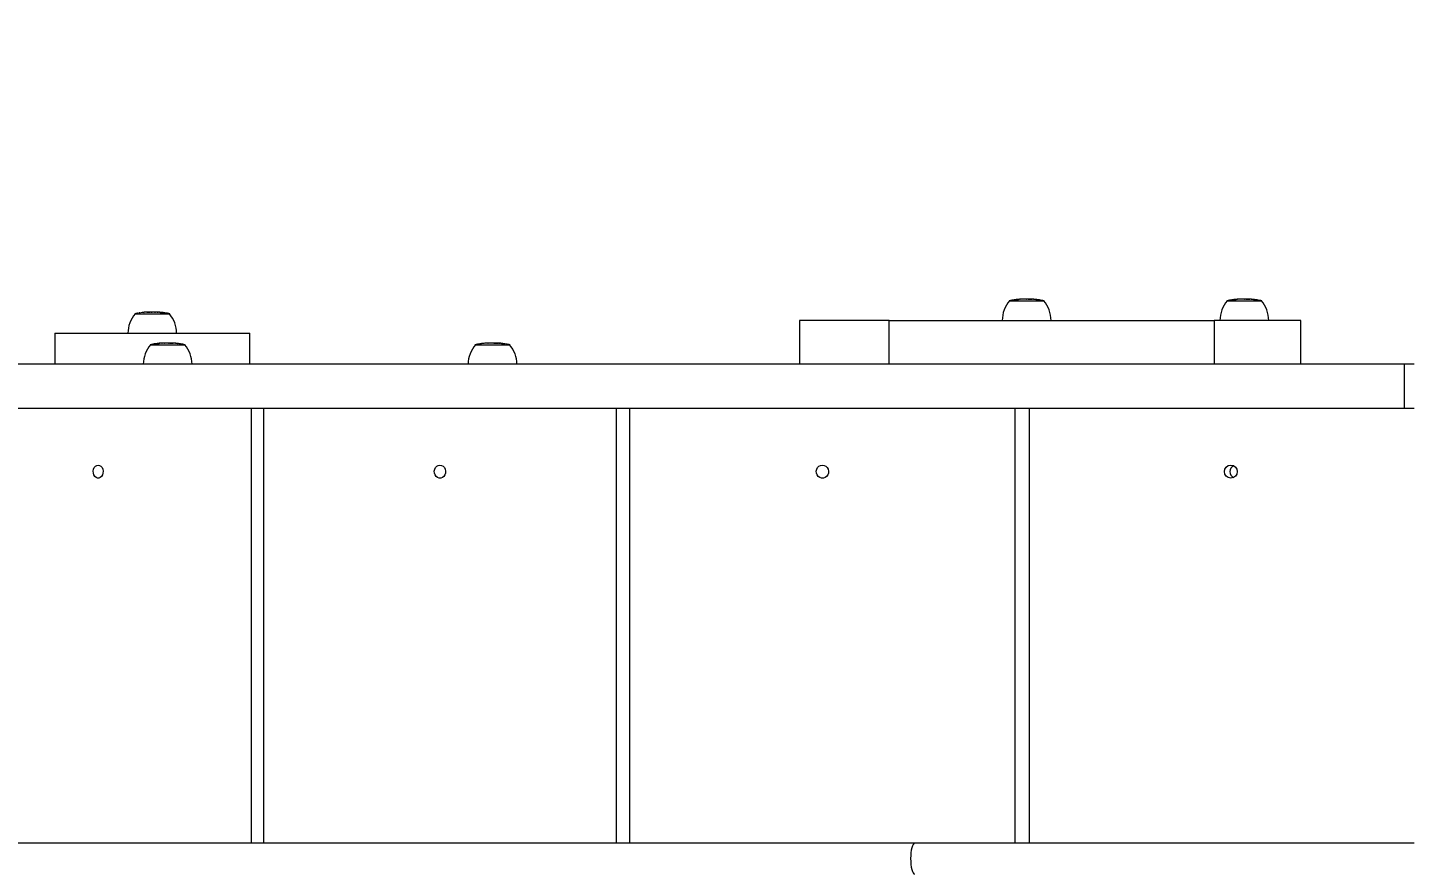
# Model space of a CAD drawing. Header units: millimetres. Extents: x -8045 to 6871, y -5915 to 5473.
# Drawn here: x -3244 to -2395, y 1055 to 1571 of the extents above; entities that cross this region are included whole.
import ezdxf

# ---------------------------------------------------------------- set-up
doc = ezdxf.new("R2010")
doc.units = ezdxf.units.MM
for name, color, linetype in [('DIKOM_ОБЪЕКТ', 7, 'Continuous'), ('DIKOM_РАЗМЕР_ЗОНА', 7, 'Continuous'), ('DIKOM_РАЗМЕР_ОБЪЕКТА', 7, 'Continuous')]:
    doc.layers.add(name, color=color, linetype=linetype)
doc.styles.add('style1', font='arial.ttf', dxfattribs={"width": 0.8})
doc.dimstyles.new('1-50', dxfattribs={"dimtxt": 300, "dimasz": 200, "dimexe": 100, "dimexo": 0, "dimgap": 100, "dimtad": 1, "dimtxsty": 'style1', "dimcen": 200, "dimclrd": 7, "dimclre": 7, "dimclrt": 7, "dimadec": 1, "dimazin": 2, "dimtfac": 1, "dimtmove": 0, "dimatfit": 2, "dimfxl": 0, "dimlwd": 25, "dimlwe": 18, "dimarcsym": 0})

# ---------------------------------------------------------------- blocks, each defined once
blk = doc.blocks.new('*D10')
at = {"layer": 'Defpoints', "color": 0, "linetype": 'Continuous', "transparency": 16777216}
for p in [(-1653.81, 3474.95), (-5616.46, -3083.4), (491.01, -3083.4)]:
    blk.add_point(p, dxfattribs=at)
at = {"layer": 'DIKOM_РАЗМЕР_ОБЪЕКТА', "color": 7, "linetype": 'Continuous', "lineweight": 18, "transparency": 16777216}
for p, q in [((-1653.81, 3474.95), (-5716.46, 3474.95)), ((491.01, -3083.4), (-5716.46, -3083.4))]:
    blk.add_line(p, q, dxfattribs=at)
at = {"layer": 'DIKOM_РАЗМЕР_ОБЪЕКТА', "color": 7, "linetype": 'Continuous', "lineweight": 25, "transparency": 16777216}
blk.add_line((-5616.46, 3274.95), (-5616.46, -2883.4), dxfattribs=at)
at = {"layer": 'DIKOM_РАЗМЕР_ОБЪЕКТА', "color": 7, "linetype": 'Continuous', "transparency": 16777216}
for points in [[(-5649.79, 3274.95), (-5583.12, 3274.95), (-5616.46, 3474.95)], [(-5649.79, -2883.4), (-5583.12, -2883.4), (-5616.46, -3083.4)]]:
    blk.add_solid(points, dxfattribs=at)
at = {"layer": 'DIKOM_РАЗМЕР_ОБЪЕКТА', "color": 7, "linetype": 'Continuous', "lineweight": 15, "transparency": 16777216, "insert": (-5869.63, -1326.86), "char_height": 300, "attachment_point": 5, "rotation": 90, "style": 'style1'}
blk.add_mtext('6550', dxfattribs=at)
blk = doc.blocks.new('*D12')
at = {"layer": 'Defpoints', "color": 0, "transparency": 16777216}
for p in [(-2189.61, 5472.65), (-7595.21, -5084.97), (-495.58, -5084.97)]:
    blk.add_point(p, dxfattribs=at)
at = {"layer": 'DIKOM_РАЗМЕР_ЗОНА', "color": 7, "lineweight": 18, "transparency": 16777216}
for p, q in [((-2189.61, 5472.65), (-7695.21, 5472.65)), ((-495.58, -5084.97), (-7695.21, -5084.97))]:
    blk.add_line(p, q, dxfattribs=at)
at = {"layer": 'DIKOM_РАЗМЕР_ЗОНА', "color": 7, "lineweight": 25, "transparency": 16777216}
blk.add_line((-7595.21, 5272.65), (-7595.21, -4884.97), dxfattribs=at)
at = {"layer": 'DIKOM_РАЗМЕР_ЗОНА', "color": 7, "transparency": 16777216}
for points in [[(-7628.55, 5272.65), (-7561.88, 5272.65), (-7595.21, 5472.65)], [(-7628.55, -4884.97), (-7561.88, -4884.97), (-7595.21, -5084.97)]]:
    blk.add_solid(points, dxfattribs=at)
at = {"layer": 'DIKOM_РАЗМЕР_ЗОНА', "color": 7, "transparency": 16777216, "insert": (-7848.38, -1452.59), "char_height": 300, "attachment_point": 5, "rotation": 90, "style": 'style1'}
blk.add_mtext('10550', dxfattribs=at)

msp = doc.modelspace()

# ---------------------------------------------------------------- linework, layer by layer
at = {"layer": 'DIKOM_ОБЪЕКТ', "color": 7, "linetype": 'Continuous', "lineweight": 15}
for p, q in [((-2640.838, 1402.843), (-2631.318, 1402.843)), ((-2637.688, 1403.432), (-2637.6, 1403.443)), ((-2637.142, 1403.511), (-2637.188, 1403.507)), ((-2637.188, 1403.502), (-2637.188, 1403.507)), ((-2634.122, 1403.803), (-2633.984, 1403.817)), ((-2633.526, 1403.842), (-2633.671, 1403.829)), ((-2632.858, 1403.863), (-2632.702, 1403.875)), ((-2630.735, 1403.895), (-2631.512, 1403.895)), ((-2631.318, 1402.843), (-2619.238, 1402.843)), ((-2630.568, 1403.895), (-2630.726, 1403.895)), ((-2630.062, 1403.894), (-2629.958, 1403.895)), ((-2629.234, 1403.895), (-2630.061, 1403.895)), ((-2629.082, 1403.895), (-2629.234, 1403.895)), ((-2629.091, 1403.895), (-2628.975, 1403.894)), ((-2628.563, 1403.895), (-2628.906, 1403.895)), ((-2626.649, 1403.851), (-2626.658, 1403.851)), ((-2626.195, 1403.828), (-2626.197, 1403.827)), ((-2624.383, 1403.637), (-2624.848, 1403.714)), ((-2624.443, 1403.676), (-2624.171, 1403.649)), ((-2622.791, 1403.483), (-2623.927, 1403.586)), ((-2623.812, 1403.609), (-2623.175, 1403.531)), ((-2506.996, 1402.843), (-2497.544, 1402.843)), ((-2503.85, 1403.432), (-2503.764, 1403.442)), ((-2503.348, 1403.502), (-2503.348, 1403.507)), ((-2500.287, 1403.803), (-2500.145, 1403.817)), ((-2499.687, 1403.842), (-2499.836, 1403.829)), ((-2499.025, 1403.863), (-2498.862, 1403.875)), ((-2496.903, 1403.895), (-2497.671, 1403.895)), ((-2497.544, 1402.843), (-2485.396, 1402.843)), ((-2496.736, 1403.895), (-2496.894, 1403.895)), ((-2495.4, 1403.895), (-2496.228, 1403.895)), ((-2496.228, 1403.894), (-2496.127, 1403.895)), ((-2495.233, 1403.895), (-2495.4, 1403.895)), ((-2494.721, 1403.895), (-2495.071, 1403.895)), ((-2492.809, 1403.851), (-2492.818, 1403.851)), ((-2492.351, 1403.828), (-2492.358, 1403.827)), ((-2490.556, 1403.637), (-2491.013, 1403.715)), ((-2490.608, 1403.677), (-2490.338, 1403.649)), ((-2488.927, 1403.481), (-2490.101, 1403.586)), ((-2489.979, 1403.609), (-2489.312, 1403.528)), ((-3178.398, 1394.891), (-3156.798, 1394.891)), ((-3173.04, 1395.751), (-3173.102, 1395.737)), ((-3172.704, 1395.781), (-3172.689, 1395.787)), ((-3172.689, 1395.787), (-3172.675, 1395.788)), ((-3172.675, 1395.788), (-3172.549, 1395.794)), ((-3172.161, 1395.823), (-3172.35, 1395.809)), ((-3168.924, 1395.944), (-3169.073, 1395.944)), ((-3168.673, 1395.944), (-3168.924, 1395.944)), ((-3167.722, 1395.944), (-3168.673, 1395.944)), ((-3168.255, 1395.942), (-3167.72, 1395.943)), ((-3167.399, 1395.944), (-3167.722, 1395.944)), ((-3166.148, 1395.944), (-3166.749, 1395.944)), ((-3166.257, 1395.943), (-3166.075, 1395.943)), ((-3166.123, 1395.944), (-3166.148, 1395.944)), ((-3165.504, 1395.938), (-3165.372, 1395.937)), ((-3163.206, 1395.824), (-3163.148, 1395.827)), ((-3161.055, 1395.522), (-3161.055, 1395.549)), ((-3160.415, 1395.551), (-3159.914, 1395.48)), ((-2769.673, 1390.843), (-2769.673, 1363.843)), ((-2714.49, 1390.843), (-2769.673, 1390.843)), ((-2714.49, 1363.843), (-2714.49, 1390.843)), ((-2714.49, 1390.843), (-2514.685, 1390.843)), ((-2514.685, 1390.843), (-2514.685, 1363.843)), ((-2461.387, 1390.843), (-2514.685, 1390.843)), ((-2461.387, 1363.843), (-2461.387, 1390.843)), ((-3227.598, 1382.891), (-3227.598, 1363.843)), ((-3227.598, 1382.891), (-3107.598, 1382.891)), ((-3165.047, 1376.489), (-3165.047, 1376.507)), ((-3163.199, 1376.742), (-3163.284, 1376.735)), ((-3163.188, 1376.742), (-3163.199, 1376.742)), ((-3160.355, 1376.889), (-3160.304, 1376.889)), ((-3159.761, 1376.895), (-3160.294, 1376.888)), ((-3159.596, 1376.895), (-3159.761, 1376.895)), ((-3158.566, 1376.895), (-3159.616, 1376.895)), ((-3158.325, 1376.895), (-3158.559, 1376.895)), ((-3157.869, 1376.895), (-3158.54, 1376.895)), ((-3157.874, 1376.894), (-3157.714, 1376.895)), ((-3157.099, 1376.895), (-3157.869, 1376.895)), ((-3156.846, 1376.895), (-3157.099, 1376.895)), ((-3156.681, 1376.895), (-3156.846, 1376.895)), ((-3153.566, 1376.768), (-3153.687, 1376.782)), ((-3153.322, 1376.749), (-3153.267, 1376.755)), ((-3153.23, 1376.749), (-3153.114, 1376.732)), ((-3152.129, 1376.638), (-3152.584, 1376.673)), ((-3151.451, 1376.547), (-3151.673, 1376.586)), ((-3150.673, 1376.454), (-3150.762, 1376.469)), ((-3150.305, 1376.399), (-3150.22, 1376.387)), ((-3107.598, 1363.843), (-3107.598, 1382.891)), ((-2962.594, 1376.803), (-2962.439, 1376.811)), ((-2961.969, 1376.837), (-2962.154, 1376.829)), ((-2961.362, 1376.863), (-2961.124, 1376.872)), ((-2959.274, 1376.895), (-2959.867, 1376.895)), ((-2959.129, 1376.895), (-2959.256, 1376.895)), ((-2957.76, 1376.895), (-2958.627, 1376.895)), ((-2958.622, 1376.894), (-2958.535, 1376.895)), ((-2957.404, 1376.895), (-2957.76, 1376.895)), ((-2956.918, 1376.895), (-2957.404, 1376.895)), ((-2953.299, 1376.738), (-2953.312, 1376.74)), ((-2953.098, 1376.638), (-2953.299, 1376.738)), ((-2952.899, 1376.692), (-2952.754, 1376.648)), ((-2952.729, 1376.624), (-2952.729, 1376.623)), ((-2951.354, 1376.493), (-2952.654, 1376.586)), ((-2952.398, 1376.609), (-2951.351, 1376.507)), ((-2950.948, 1376.464), (-2950.957, 1376.465)), ((-3168.956, 1375.843), (-3157.04, 1375.843)), ((-3157.04, 1375.843), (-3147.356, 1375.843)), ((-2969.192, 1375.843), (-2961.094, 1375.843)), ((-2961.094, 1375.843), (-2947.592, 1375.843)), ((-2397.622, 1363.843), (-3599.158, 1363.843)), ((-2397.622, 1336.843), (-2397.622, 1363.843)), ((-2391.813, 1363.843), (-2397.622, 1363.843)), ((-3599.158, 1336.843), (-2397.622, 1336.843)), ((-3106.603, 1069.343), (-3106.603, 1336.843)), ((-3099.205, 1336.843), (-3099.205, 1069.343)), ((-2882.234, 1069.343), (-2882.234, 1336.843)), ((-2874.105, 1336.843), (-2874.105, 1069.343)), ((-2637.043, 1069.343), (-2637.043, 1336.843)), ((-2628.497, 1336.843), (-2628.497, 1069.343)), ((-2397.622, 1336.843), (-2391.813, 1336.843)), ((-2698.94, 1069.343), (-3523.161, 1069.343)), ((-2391.813, 1069.343), (-2698.94, 1069.343))]:
    msp.add_line(p, q, dxfattribs=at)
at = {"layer": 'DIKOM_ОБЪЕКТ', "color": 7, "linetype": 'Continuous', "lineweight": 15, "flags": 128}
for points in [[(-2488.782, 1403.472), (-2488.8, 1403.474), (-2488.818, 1403.477), (-2488.836, 1403.479), (-2488.854, 1403.482), (-2488.871, 1403.484), (-2488.889, 1403.487), (-2488.907, 1403.489), (-2488.925, 1403.492)], [(-3200.858, 1301.843), (-3199.969, 1301.665), (-3199.159, 1301.148), (-3198.5, 1300.337), (-3198.051, 1299.304), (-3197.851, 1298.142), (-3197.918, 1296.953), (-3198.246, 1295.843), (-3198.807, 1294.91), (-3199.55, 1294.239), (-3200.409, 1293.887), (-3201.308, 1293.887), (-3202.167, 1294.239), (-3202.91, 1294.91), (-3203.47, 1295.843), (-3203.799, 1296.953), (-3203.866, 1298.142), (-3203.666, 1299.304), (-3203.216, 1300.337), (-3202.557, 1301.148), (-3201.747, 1301.665), (-3200.858, 1301.843)], [(-2990.719, 1301.843), (-2989.696, 1301.665), (-2988.764, 1301.148), (-2988.005, 1300.337), (-2987.488, 1299.304), (-2987.258, 1298.142), (-2987.335, 1296.953), (-2987.713, 1295.843), (-2988.358, 1294.91), (-2989.213, 1294.239), (-2990.202, 1293.887), (-2991.237, 1293.887), (-2992.225, 1294.239), (-2993.081, 1294.91), (-2993.726, 1295.843), (-2994.104, 1296.953), (-2994.181, 1298.142), (-2993.951, 1299.304), (-2993.434, 1300.337), (-2992.675, 1301.148), (-2991.743, 1301.665), (-2990.719, 1301.843)], [(-2755.574, 1301.843), (-2754.456, 1301.665), (-2753.437, 1301.148), (-2752.608, 1300.337), (-2752.043, 1299.304), (-2751.792, 1298.142), (-2751.876, 1296.953), (-2752.289, 1295.843), (-2752.994, 1294.91), (-2753.928, 1294.239), (-2755.009, 1293.887), (-2756.139, 1293.887), (-2757.22, 1294.239), (-2758.154, 1294.91), (-2758.859, 1295.843), (-2759.272, 1296.953), (-2759.356, 1298.142), (-2759.105, 1299.304), (-2758.54, 1300.337), (-2757.711, 1301.148), (-2756.692, 1301.665), (-2755.574, 1301.843)], [(-2698.94, 1069.343), (-2699.414, 1069.16), (-2699.869, 1068.62), (-2700.289, 1067.742), (-2700.657, 1066.56), (-2700.96, 1065.121), (-2701.184, 1063.478), (-2701.322, 1061.696), (-2701.369, 1059.843)], [(-2701.369, 1059.843), (-2701.322, 1057.989), (-2701.184, 1056.207), (-2700.96, 1054.565), (-2700.657, 1053.125), (-2700.289, 1051.944), (-2699.869, 1051.066), (-2699.414, 1050.525), (-2698.94, 1050.343)]]:
    msp.add_lwpolyline(points, dxfattribs=at)
at = {"layer": 'DIKOM_ОБЪЕКТ', "color": 7, "linetype": 'Continuous', "lineweight": 15}
msp.add_circle((-2504.489, 1297.865), 3.978, dxfattribs=at)
for centre, radius, start, end in [((-2626.361, 1390.683), 18.677, 139.378843, 179.509067), ((-2631.512, 1362.06), 41.836, 98.371255, 102.879622), ((-2631.512, 1362.06), 41.836, 95.14568, 97.737397), ((-2631.512, 1362.06), 41.836, 93.385255, 94.503725), ((-2631.512, 1362.06), 41.836, 91.627388, 92.756886), ((-2631.512, 1362.06), 41.836, 90, 91.000371), ((-2628.563, 1362.06), 41.836, 87.510216, 90), ((-2628.563, 1362.06), 41.836, 85.886932, 86.757877), ((-2628.563, 1362.06), 41.836, 84.905269, 85.257971), ((-2628.563, 1362.06), 41.836, 82.597456, 84.346974), ((-2628.563, 1362.06), 41.836, 81.846385, 82.066149), ((-2628.563, 1362.06), 41.836, 77.120378, 81.21108), ((-2633.714, 1390.683), 18.677, 0.490933, 40.621157), ((-2492.519, 1390.683), 18.677, 139.378843, 179.509067), ((-2497.671, 1362.06), 41.836, 98.379308, 102.879622), ((-2497.671, 1362.06), 41.836, 95.177344, 98.039073), ((-2497.671, 1362.06), 41.836, 93.389437, 94.516459), ((-2497.671, 1362.06), 41.836, 91.630205, 92.76058), ((-2497.671, 1362.06), 41.836, 90, 91.002699), ((-2494.721, 1362.06), 41.836, 87.580508, 90), ((-2494.721, 1362.06), 41.836, 87.393763, 87.580508), ((-2494.721, 1362.06), 41.836, 85.882166, 86.757586), ((-2494.721, 1362.06), 41.836, 84.914198, 85.252758), ((-2494.721, 1362.06), 41.836, 82.568337, 84.35679), ((-2494.721, 1362.06), 41.836, 77.120378, 81.202668), ((-2499.873, 1390.683), 18.677, 0.490933, 40.621157), ((-3163.921, 1382.731), 18.677, 139.378843, 179.509067), ((-3169.073, 1354.108), 41.836, 99.485004, 102.879622), ((-3169.073, 1354.108), 41.836, 95.529307, 97.601082), ((-3169.073, 1354.108), 41.836, 93.193201, 94.232976), ((-3169.073, 1354.108), 41.836, 90, 92.598863), ((-3166.123, 1354.108), 41.836, 87.15022, 88.299782), ((-3166.123, 1354.108), 41.836, 85.012714, 86.510835), ((-3166.123, 1354.108), 41.836, 77.120378, 80.940687), ((-3171.275, 1382.731), 18.677, 0.490933, 40.621157), ((-3159.631, 1335.06), 41.836, 98.35335, 102.879622), ((-3159.631, 1335.06), 41.836, 95.009891, 97.720753), ((-3159.631, 1335.06), 41.836, 93.375819, 94.344857), ((-3159.631, 1335.06), 41.836, 91.620957, 92.748519), ((-3156.681, 1335.06), 41.836, 87.433268, 89.00414), ((-3156.681, 1335.06), 41.836, 85.897352, 86.843528), ((-3156.681, 1335.06), 41.836, 84.377936, 85.269666), ((-3156.681, 1335.06), 41.836, 83.320996, 83.770984), ((-3156.681, 1335.06), 41.836, 81.863645, 82.814776), ((-3156.681, 1335.06), 41.836, 77.120378, 81.229873), ((-2959.867, 1335.06), 41.836, 98.789405, 102.879622), ((-2959.867, 1335.06), 41.836, 93.523047, 95.329185), ((-2959.867, 1335.06), 41.836, 91.72029, 92.878621), ((-2959.867, 1335.06), 41.836, 90, 91.077233), ((-2956.918, 1335.06), 41.836, 85.73029, 86.827204), ((-2956.918, 1335.06), 41.836, 82.337905, 84.488372), ((-2956.918, 1335.06), 41.836, 77.120378, 80.445734), ((-3154.479, 1363.683), 18.677, 139.378843, 179.509067), ((-3161.833, 1363.683), 18.677, 0.490933, 40.621157), ((-2954.716, 1363.683), 18.677, 139.378843, 179.509067), ((-2962.069, 1363.683), 18.677, 0.490933, 40.621157), ((-2501.051, 1297.843), 4.011, 115.735679, 244.264321)]:
    msp.add_arc(centre, radius, start, end, dxfattribs=at)
for points, knots in [([(-2636.429, 1403.598), (-2636.635, 1403.573), (-2637.055, 1403.523), (-2637.474, 1403.463), (-2637.688, 1403.432)], [0, 0, 0, 0, 0.4895564, 1, 1, 1, 1]), ([(-2637.188, 1403.507), (-2637.058, 1403.524), (-2636.804, 1403.558), (-2636.55, 1403.589), (-2636.425, 1403.604)], [0, 0, 0, 0, 0.510292, 1, 1, 1, 1]), ([(-2634.798, 1403.765), (-2634.816, 1403.764), (-2634.869, 1403.761), (-2635.094, 1403.739), (-2635.427, 1403.707), (-2635.889, 1403.66), (-2636.232, 1403.621), (-2636.429, 1403.598)], [0, 0, 0, 0, 0.1030678, 0.317654, 0.493873, 0.7101561, 1, 1, 1, 1]), ([(-2636.425, 1403.604), (-2636.269, 1403.622), (-2636.015, 1403.65), (-2635.67, 1403.687), (-2635.399, 1403.714), (-2635.186, 1403.734), (-2635.128, 1403.737), (-2635.098, 1403.739)], [0, 0, 0, 0, 0.2521734, 0.4095028, 0.5672911, 0.77206, 1, 1, 1, 1]), ([(-2633.671, 1403.829), (-2633.75, 1403.825), (-2633.9, 1403.817), (-2634.05, 1403.808), (-2634.122, 1403.803)], [0, 0, 0, 0, 0.5244874, 1, 1, 1, 1]), ([(-2632.407, 1403.876), (-2632.485, 1403.874), (-2632.635, 1403.871), (-2632.785, 1403.866), (-2632.858, 1403.863)], [0, 0, 0, 0, 0.5155546, 1, 1, 1, 1]), ([(-2632.261, 1403.888), (-2632.286, 1403.888), (-2632.334, 1403.886), (-2632.383, 1403.879), (-2632.407, 1403.876)], [0, 0, 0, 0, 0.5020662, 1, 1, 1, 1]), ([(-2629.958, 1403.895), (-2630.049, 1403.895), (-2630.15, 1403.895), (-2630.353, 1403.895), (-2630.466, 1403.895), (-2630.568, 1403.895)], [0, 0, 0, 0, 0.4434449, 0.5001929, 1, 1, 1, 1]), ([(-2628.076, 1403.876), (-2628.304, 1403.881), (-2628.701, 1403.89), (-2629.093, 1403.895), (-2629.214, 1403.895), (-2629.25, 1403.894)], [0, 0, 0, 0, 0.4897573, 0.8501385, 1, 1, 1, 1]), ([(-2629.052, 1403.894), (-2629.002, 1403.895), (-2628.901, 1403.896), (-2628.607, 1403.893), (-2628.299, 1403.888), (-2628.104, 1403.884), (-2628.032, 1403.882)], [0, 0, 0, 0, 0.2896273, 0.5801159, 0.8460495, 1, 1, 1, 1]), ([(-2626.197, 1403.827), (-2626.255, 1403.828), (-2626.35, 1403.83), (-2626.782, 1403.841), (-2627.257, 1403.854), (-2627.714, 1403.867), (-2627.983, 1403.874), (-2628.076, 1403.876)], [0, 0, 0, 0, 0.30329, 0.5042372, 0.7052226, 0.8981401, 1, 1, 1, 1]), ([(-2628.032, 1403.882), (-2627.852, 1403.878), (-2627.544, 1403.871), (-2627.155, 1403.861), (-2626.869, 1403.854), (-2626.708, 1403.852), (-2626.666, 1403.851), (-2626.649, 1403.851)], [0, 0, 0, 0, 0.2560463, 0.4370015, 0.6177745, 0.8434723, 1, 1, 1, 1]), ([(-2625.817, 1403.768), (-2625.748, 1403.782), (-2625.662, 1403.799), (-2625.577, 1403.785), (-2625.561, 1403.783)], [0, 0, 0, 0, 0.8091446, 1, 1, 1, 1]), ([(-2625.366, 1403.732), (-2625.438, 1403.738), (-2625.588, 1403.751), (-2625.739, 1403.762), (-2625.817, 1403.768)], [0, 0, 0, 0, 0.4771294, 1, 1, 1, 1]), ([(-2625.103, 1403.747), (-2625.132, 1403.751), (-2625.22, 1403.761), (-2625.307, 1403.744), (-2625.366, 1403.732)], [0, 0, 0, 0, 0.3290416, 1, 1, 1, 1]), ([(-2623.927, 1403.586), (-2624.004, 1403.595), (-2624.155, 1403.613), (-2624.307, 1403.629), (-2624.383, 1403.637)], [0, 0, 0, 0, 0.5014848, 1, 1, 1, 1]), ([(-2624.171, 1403.649), (-2624.153, 1403.644), (-2624.126, 1403.638), (-2624.092, 1403.629), (-2624.08, 1403.625), (-2624.074, 1403.623)], [0, 0, 0, 0, 0.4997337, 0.7497163, 1, 1, 1, 1]), ([(-2624.074, 1403.623), (-2624.072, 1403.622), (-2624.069, 1403.622), (-2624.066, 1403.622), (-2624.065, 1403.622)], [0, 0, 0, 0, 0.5518819, 1, 1, 1, 1]), ([(-2624.065, 1403.622), (-2624.023, 1403.62), (-2623.961, 1403.617), (-2623.876, 1403.613), (-2623.834, 1403.61), (-2623.812, 1403.609)], [0, 0, 0, 0, 0.5000945, 0.7500453, 1, 1, 1, 1]), ([(-2622.929, 1403.454), (-2622.871, 1403.467), (-2622.772, 1403.488), (-2622.672, 1403.474), (-2622.631, 1403.468)], [0, 0, 0, 0, 0.5832906, 1, 1, 1, 1]), ([(-2622.477, 1403.387), (-2622.562, 1403.4), (-2622.712, 1403.423), (-2622.863, 1403.445), (-2622.929, 1403.454)], [0, 0, 0, 0, 0.5630352, 1, 1, 1, 1]), ([(-2622.173, 1403.397), (-2622.205, 1403.404), (-2622.307, 1403.425), (-2622.408, 1403.402), (-2622.477, 1403.387)], [0, 0, 0, 0, 0.3180651, 1, 1, 1, 1]), ([(-2502.593, 1403.598), (-2502.799, 1403.573), (-2503.218, 1403.523), (-2503.637, 1403.463), (-2503.85, 1403.432)], [0, 0, 0, 0, 0.4894583, 1, 1, 1, 1]), ([(-2503.348, 1403.507), (-2503.219, 1403.524), (-2502.965, 1403.558), (-2502.711, 1403.589), (-2502.586, 1403.604)], [0, 0, 0, 0, 0.510149, 1, 1, 1, 1]), ([(-2500.966, 1403.764), (-2500.981, 1403.763), (-2501.035, 1403.76), (-2501.256, 1403.739), (-2501.59, 1403.707), (-2502.053, 1403.66), (-2502.396, 1403.621), (-2502.593, 1403.598)], [0, 0, 0, 0, 0.0891615, 0.3070462, 0.486039, 0.7055932, 1, 1, 1, 1]), ([(-2502.586, 1403.604), (-2502.43, 1403.622), (-2502.177, 1403.651), (-2501.83, 1403.687), (-2501.559, 1403.714), (-2501.357, 1403.733), (-2501.301, 1403.736), (-2501.275, 1403.737)], [0, 0, 0, 0, 0.2631357, 0.4274704, 0.5921212, 0.8058205, 1, 1, 1, 1]), ([(-2499.836, 1403.829), (-2499.915, 1403.825), (-2500.066, 1403.817), (-2500.216, 1403.808), (-2500.287, 1403.803)], [0, 0, 0, 0, 0.5244974, 1, 1, 1, 1]), ([(-2498.574, 1403.876), (-2498.651, 1403.874), (-2498.802, 1403.871), (-2498.952, 1403.866), (-2499.025, 1403.863)], [0, 0, 0, 0, 0.515697, 1, 1, 1, 1]), ([(-2498.42, 1403.888), (-2498.446, 1403.888), (-2498.497, 1403.886), (-2498.548, 1403.879), (-2498.574, 1403.876)], [0, 0, 0, 0, 0.5020544, 1, 1, 1, 1]), ([(-2496.127, 1403.895), (-2496.217, 1403.895), (-2496.319, 1403.895), (-2496.522, 1403.895), (-2496.634, 1403.895), (-2496.736, 1403.895)], [0, 0, 0, 0, 0.4435087, 0.5000979, 1, 1, 1, 1]), ([(-2494.246, 1403.876), (-2494.475, 1403.881), (-2494.871, 1403.89), (-2495.261, 1403.895), (-2495.381, 1403.895), (-2495.416, 1403.894)], [0, 0, 0, 0, 0.4897353, 0.8500495, 1, 1, 1, 1]), ([(-2495.214, 1403.894), (-2495.165, 1403.895), (-2495.066, 1403.896), (-2494.774, 1403.893), (-2494.466, 1403.888), (-2494.272, 1403.884), (-2494.2, 1403.882)], [0, 0, 0, 0, 0.2896363, 0.580212, 0.846028, 1, 1, 1, 1]), ([(-2492.358, 1403.827), (-2492.417, 1403.828), (-2492.516, 1403.83), (-2492.95, 1403.841), (-2493.427, 1403.854), (-2493.885, 1403.867), (-2494.153, 1403.874), (-2494.246, 1403.876)], [0, 0, 0, 0, 0.3032908, 0.5042273, 0.7052287, 0.8981914, 1, 1, 1, 1]), ([(-2494.2, 1403.882), (-2494.02, 1403.878), (-2493.712, 1403.871), (-2493.321, 1403.861), (-2493.034, 1403.854), (-2492.87, 1403.852), (-2492.826, 1403.851), (-2492.809, 1403.851)], [0, 0, 0, 0, 0.2560892, 0.4370412, 0.6177998, 0.8434954, 1, 1, 1, 1]), ([(-2491.989, 1403.768), (-2491.916, 1403.782), (-2491.825, 1403.799), (-2491.734, 1403.785), (-2491.716, 1403.782)], [0, 0, 0, 0, 0.7986902, 1, 1, 1, 1]), ([(-2491.538, 1403.732), (-2491.61, 1403.738), (-2491.76, 1403.751), (-2491.911, 1403.762), (-2491.989, 1403.768)], [0, 0, 0, 0, 0.4774933, 1, 1, 1, 1]), ([(-2491.258, 1403.747), (-2491.289, 1403.751), (-2491.383, 1403.761), (-2491.476, 1403.744), (-2491.538, 1403.732)], [0, 0, 0, 0, 0.3383517, 1, 1, 1, 1]), ([(-2490.101, 1403.586), (-2490.177, 1403.595), (-2490.328, 1403.613), (-2490.48, 1403.629), (-2490.556, 1403.637)], [0, 0, 0, 0, 0.5018688, 1, 1, 1, 1]), ([(-2490.338, 1403.649), (-2490.32, 1403.644), (-2490.294, 1403.638), (-2490.262, 1403.629), (-2490.25, 1403.625), (-2490.244, 1403.623)], [0, 0, 0, 0, 0.4997334, 0.749771, 1, 1, 1, 1]), ([(-2490.244, 1403.623), (-2490.242, 1403.622), (-2490.239, 1403.622), (-2490.236, 1403.622), (-2490.235, 1403.622)], [0, 0, 0, 0, 0.5447745, 1, 1, 1, 1]), ([(-2490.235, 1403.622), (-2490.193, 1403.62), (-2490.13, 1403.617), (-2490.044, 1403.613), (-2490.001, 1403.61), (-2489.979, 1403.609)], [0, 0, 0, 0, 0.499984, 0.7499317, 1, 1, 1, 1]), ([(-2489.103, 1403.454), (-2489.042, 1403.467), (-2488.936, 1403.488), (-2488.829, 1403.474), (-2488.784, 1403.468)], [0, 0, 0, 0, 0.5726012, 1, 1, 1, 1]), ([(-2488.652, 1403.387), (-2488.737, 1403.4), (-2488.887, 1403.423), (-2489.037, 1403.445), (-2489.103, 1403.454)], [0, 0, 0, 0, 0.5629923, 1, 1, 1, 1]), ([(-2488.325, 1403.396), (-2488.361, 1403.403), (-2488.47, 1403.425), (-2488.579, 1403.402), (-2488.652, 1403.387)], [0, 0, 0, 0, 0.3310363, 1, 1, 1, 1]), ([(-3175.013, 1395.519), (-3175.106, 1395.506), (-3175.311, 1395.476), (-3175.516, 1395.444), (-3175.627, 1395.427)], [0, 0, 0, 0, 0.4560806, 1, 1, 1, 1]), ([(-3172.35, 1395.809), (-3172.469, 1395.8), (-3172.699, 1395.782), (-3172.928, 1395.761), (-3173.04, 1395.751)], [0, 0, 0, 0, 0.5131478, 1, 1, 1, 1]), ([(-3170.15, 1395.919), (-3170.35, 1395.914), (-3170.717, 1395.903), (-3171.121, 1395.889), (-3171.36, 1395.881), (-3171.392, 1395.879), (-3171.405, 1395.878)], [0, 0, 0, 0, 0.3123745, 0.5725677, 0.8320847, 1, 1, 1, 1]), ([(-3170.97, 1395.9), (-3170.976, 1395.9), (-3170.999, 1395.9), (-3170.888, 1395.904), (-3170.658, 1395.911), (-3170.358, 1395.92), (-3170.145, 1395.925), (-3170.063, 1395.927)], [0, 0, 0, 0, 0.1032241, 0.346712, 0.5902862, 0.8412503, 1, 1, 1, 1]), ([(-3168.67, 1395.943), (-3168.806, 1395.943), (-3169.081, 1395.942), (-3169.618, 1395.932), (-3169.971, 1395.924), (-3170.15, 1395.919)], [0, 0, 0, 0, 0.3276863, 0.6591519, 1, 1, 1, 1]), ([(-3170.063, 1395.927), (-3169.91, 1395.93), (-3169.63, 1395.937), (-3169.236, 1395.942), (-3168.991, 1395.944), (-3168.911, 1395.944), (-3168.902, 1395.943)], [0, 0, 0, 0, 0.3583286, 0.6609978, 0.9635618, 1, 1, 1, 1]), ([(-3167.631, 1395.941), (-3167.735, 1395.941), (-3167.943, 1395.942), (-3168.151, 1395.942), (-3168.255, 1395.942)], [0, 0, 0, 0, 0.4998187, 1, 1, 1, 1]), ([(-3165.507, 1395.937), (-3166.142, 1395.941), (-3166.85, 1395.945), (-3167.558, 1395.942), (-3167.631, 1395.941)], [0, 0, 0, 0, 0.8969281, 1, 1, 1, 1]), ([(-3165.886, 1395.92), (-3165.823, 1395.925), (-3165.697, 1395.935), (-3165.571, 1395.937), (-3165.507, 1395.937)], [0, 0, 0, 0, 0.4984897, 1, 1, 1, 1]), ([(-3165.443, 1395.906), (-3165.514, 1395.909), (-3165.662, 1395.914), (-3165.81, 1395.918), (-3165.886, 1395.92)], [0, 0, 0, 0, 0.4836001, 1, 1, 1, 1]), ([(-3164.882, 1395.921), (-3164.937, 1395.924), (-3165.124, 1395.933), (-3165.311, 1395.918), (-3165.443, 1395.906)], [0, 0, 0, 0, 0.2949595, 1, 1, 1, 1]), ([(-3164.646, 1395.871), (-3164.514, 1395.884), (-3164.313, 1395.904), (-3164.112, 1395.891), (-3164.043, 1395.886)], [0, 0, 0, 0, 0.6552061, 1, 1, 1, 1]), ([(-3164.203, 1395.845), (-3164.273, 1395.85), (-3164.421, 1395.859), (-3164.569, 1395.867), (-3164.646, 1395.871)], [0, 0, 0, 0, 0.4761005, 1, 1, 1, 1]), ([(-3163.576, 1395.86), (-3163.653, 1395.866), (-3163.863, 1395.881), (-3164.072, 1395.859), (-3164.203, 1395.845)], [0, 0, 0, 0, 0.3695721, 1, 1, 1, 1]), ([(-3161.888, 1395.633), (-3162.085, 1395.655), (-3162.41, 1395.693), (-3162.81, 1395.742), (-3163.073, 1395.78), (-3163.211, 1395.806), (-3163.204, 1395.814), (-3163.201, 1395.816)], [0, 0, 0, 0, 0.2721168, 0.4506006, 0.6290735, 0.8639213, 1, 1, 1, 1]), ([(-3163.148, 1395.827), (-3163.053, 1395.824), (-3162.912, 1395.82), (-3162.515, 1395.788), (-3162.248, 1395.764), (-3162.086, 1395.748), (-3162.044, 1395.743)], [0, 0, 0, 0, 0.4984406, 0.7358831, 0.930939, 1, 1, 1, 1]), ([(-3162.763, 1395.781), (-3162.766, 1395.78), (-3162.785, 1395.778), (-3162.714, 1395.763), (-3162.574, 1395.74), (-3162.327, 1395.707), (-3162.049, 1395.675), (-3161.86, 1395.653), (-3161.789, 1395.644)], [0, 0, 0, 0, 0.0445509, 0.2670473, 0.4478761, 0.6297589, 0.861619, 1, 1, 1, 1]), ([(-3161.198, 1395.652), (-3161.351, 1395.67), (-3161.6, 1395.699), (-3161.953, 1395.735), (-3162.244, 1395.763), (-3162.512, 1395.784), (-3162.641, 1395.79), (-3162.697, 1395.79), (-3162.707, 1395.79)], [0, 0, 0, 0, 0.2196014, 0.3568429, 0.494312, 0.6726863, 0.937437, 1, 1, 1, 1]), ([(-3160.705, 1395.472), (-3160.907, 1395.502), (-3161.301, 1395.56), (-3161.696, 1395.609), (-3161.888, 1395.633)], [0, 0, 0, 0, 0.5123651, 1, 1, 1, 1]), ([(-3161.789, 1395.644), (-3161.669, 1395.63), (-3161.425, 1395.6), (-3161.18, 1395.566), (-3161.055, 1395.549)], [0, 0, 0, 0, 0.4883377, 1, 1, 1, 1]), ([(-3160.45, 1395.555), (-3160.577, 1395.573), (-3160.826, 1395.607), (-3161.075, 1395.637), (-3161.198, 1395.652)], [0, 0, 0, 0, 0.5100166, 1, 1, 1, 1]), ([(-3161.055, 1395.549), (-3160.954, 1395.559), (-3160.752, 1395.578), (-3160.551, 1395.563), (-3160.45, 1395.555)], [0, 0, 0, 0, 0.5001112, 1, 1, 1, 1]), ([(-3159.914, 1395.48), (-3160.046, 1395.494), (-3160.31, 1395.521), (-3160.573, 1395.488), (-3160.705, 1395.472)], [0, 0, 0, 0, 0.4998731, 1, 1, 1, 1]), ([(-3165.457, 1376.432), (-3165.517, 1376.448), (-3165.6, 1376.469), (-3165.683, 1376.45), (-3165.706, 1376.445)], [0, 0, 0, 0, 0.7250633, 1, 1, 1, 1]), ([(-3164.196, 1376.598), (-3164.402, 1376.573), (-3164.823, 1376.523), (-3165.242, 1376.463), (-3165.457, 1376.432)], [0, 0, 0, 0, 0.4892839, 1, 1, 1, 1]), ([(-3165.249, 1376.512), (-3165.228, 1376.516), (-3165.16, 1376.528), (-3165.093, 1376.516), (-3165.047, 1376.507)], [0, 0, 0, 0, 0.314726, 1, 1, 1, 1]), ([(-3165.047, 1376.507), (-3164.917, 1376.524), (-3164.663, 1376.558), (-3164.408, 1376.589), (-3164.283, 1376.604)], [0, 0, 0, 0, 0.5104364, 1, 1, 1, 1]), ([(-3164.283, 1376.604), (-3164.127, 1376.622), (-3163.873, 1376.651), (-3163.556, 1376.687), (-3163.332, 1376.714), (-3163.197, 1376.734), (-3163.198, 1376.737), (-3163.198, 1376.738)], [0, 0, 0, 0, 0.2559576, 0.4156365, 0.575778, 0.7835114, 1, 1, 1, 1]), ([(-3162.746, 1376.778), (-3162.74, 1376.776), (-3162.731, 1376.772), (-3162.962, 1376.74), (-3163.238, 1376.707), (-3163.66, 1376.66), (-3164.001, 1376.62), (-3164.196, 1376.598)], [0, 0, 0, 0, 0.3342643, 0.4935074, 0.6243685, 0.7848482, 1, 1, 1, 1]), ([(-3162.801, 1376.775), (-3162.8, 1376.775), (-3162.759, 1376.779), (-3162.752, 1376.779), (-3162.746, 1376.778)], [0, 0, 0, 0, 0.0296772, 1, 1, 1, 1]), ([(-3161.885, 1376.803), (-3161.945, 1376.817), (-3162.015, 1376.833), (-3162.086, 1376.821), (-3162.096, 1376.819)], [0, 0, 0, 0, 0.8580537, 1, 1, 1, 1]), ([(-3161.433, 1376.829), (-3161.512, 1376.825), (-3161.663, 1376.817), (-3161.813, 1376.808), (-3161.885, 1376.803)], [0, 0, 0, 0, 0.5241904, 1, 1, 1, 1]), ([(-3161.794, 1376.823), (-3161.734, 1376.835), (-3161.614, 1376.859), (-3161.493, 1376.839), (-3161.433, 1376.829)], [0, 0, 0, 0, 0.4999095, 1, 1, 1, 1]), ([(-3160.619, 1376.863), (-3160.679, 1376.874), (-3160.745, 1376.886), (-3160.811, 1376.878), (-3160.816, 1376.877)], [0, 0, 0, 0, 0.9178248, 1, 1, 1, 1]), ([(-3160.167, 1376.876), (-3160.245, 1376.874), (-3160.395, 1376.87), (-3160.546, 1376.866), (-3160.619, 1376.863)], [0, 0, 0, 0, 0.5157882, 1, 1, 1, 1]), ([(-3160.294, 1376.888), (-3160.272, 1376.888), (-3160.23, 1376.886), (-3160.188, 1376.879), (-3160.167, 1376.876)], [0, 0, 0, 0, 0.5020425, 1, 1, 1, 1]), ([(-3157.714, 1376.895), (-3157.804, 1376.895), (-3157.906, 1376.895), (-3158.11, 1376.895), (-3158.223, 1376.895), (-3158.325, 1376.895)], [0, 0, 0, 0, 0.4433591, 0.4999977, 1, 1, 1, 1]), ([(-3155.818, 1376.876), (-3156.052, 1376.881), (-3156.458, 1376.89), (-3156.902, 1376.896), (-3157.062, 1376.895), (-3157.106, 1376.895)], [0, 0, 0, 0, 0.4972682, 0.8630751, 1, 1, 1, 1]), ([(-3156.95, 1376.895), (-3156.902, 1376.895), (-3156.775, 1376.896), (-3156.465, 1376.893), (-3156.135, 1376.888), (-3155.938, 1376.884), (-3155.866, 1376.882)], [0, 0, 0, 0, 0.1999733, 0.5273099, 0.8265847, 1, 1, 1, 1]), ([(-3155.866, 1376.882), (-3155.689, 1376.878), (-3155.387, 1376.871), (-3155.052, 1376.861), (-3154.842, 1376.855), (-3154.77, 1376.852), (-3154.778, 1376.852), (-3154.78, 1376.852)], [0, 0, 0, 0, 0.2869112, 0.4895017, 0.69194, 0.9447183, 1, 1, 1, 1]), ([(-3154.376, 1376.831), (-3154.378, 1376.831), (-3154.384, 1376.832), (-3154.637, 1376.841), (-3155.03, 1376.854), (-3155.459, 1376.867), (-3155.726, 1376.874), (-3155.818, 1376.876)], [0, 0, 0, 0, 0.1433311, 0.390409, 0.6375481, 0.8748028, 1, 1, 1, 1]), ([(-3153.114, 1376.732), (-3153.186, 1376.738), (-3153.336, 1376.751), (-3153.487, 1376.762), (-3153.566, 1376.768)], [0, 0, 0, 0, 0.4774382, 1, 1, 1, 1]), ([(-3152.144, 1376.648), (-3152.107, 1376.644), (-3152.051, 1376.638), (-3151.979, 1376.629), (-3151.948, 1376.625), (-3151.932, 1376.623)], [0, 0, 0, 0, 0.4996944, 0.7497604, 1, 1, 1, 1]), ([(-3151.673, 1376.586), (-3151.749, 1376.595), (-3151.901, 1376.612), (-3152.053, 1376.629), (-3152.129, 1376.638)], [0, 0, 0, 0, 0.5017105, 1, 1, 1, 1]), ([(-3151.932, 1376.623), (-3151.93, 1376.622), (-3151.927, 1376.622), (-3151.924, 1376.622), (-3151.923, 1376.622)], [0, 0, 0, 0, 0.5267679, 1, 1, 1, 1]), ([(-3151.923, 1376.622), (-3151.902, 1376.62), (-3151.871, 1376.617), (-3151.827, 1376.613), (-3151.805, 1376.61), (-3151.794, 1376.609)], [0, 0, 0, 0, 0.500015, 0.7499846, 1, 1, 1, 1]), ([(-3150.22, 1376.387), (-3150.305, 1376.4), (-3150.456, 1376.423), (-3150.607, 1376.445), (-3150.673, 1376.454)], [0, 0, 0, 0, 0.5631953, 1, 1, 1, 1]), ([(-2964.845, 1376.598), (-2965.045, 1376.573), (-2965.455, 1376.523), (-2965.863, 1376.463), (-2966.071, 1376.432)], [0, 0, 0, 0, 0.4894834, 1, 1, 1, 1]), ([(-2963.753, 1376.714), (-2963.776, 1376.712), (-2963.928, 1376.698), (-2964.317, 1376.659), (-2964.652, 1376.62), (-2964.845, 1376.598)], [0, 0, 0, 0, 0.0721644, 0.4683837, 1, 1, 1, 1]), ([(-2962.154, 1376.829), (-2962.231, 1376.825), (-2962.378, 1376.817), (-2962.525, 1376.808), (-2962.594, 1376.803)], [0, 0, 0, 0, 0.5245662, 1, 1, 1, 1]), ([(-2960.922, 1376.876), (-2960.998, 1376.874), (-2961.144, 1376.87), (-2961.291, 1376.866), (-2961.362, 1376.863)], [0, 0, 0, 0, 0.5156873, 1, 1, 1, 1]), ([(-2960.615, 1376.888), (-2960.667, 1376.888), (-2960.769, 1376.886), (-2960.871, 1376.879), (-2960.922, 1376.876)], [0, 0, 0, 0, 0.5020309, 1, 1, 1, 1]), ([(-2958.535, 1376.895), (-2958.622, 1376.895), (-2958.721, 1376.895), (-2958.919, 1376.895), (-2959.03, 1376.895), (-2959.129, 1376.895)], [0, 0, 0, 0, 0.4434236, 0.5000002, 1, 1, 1, 1]), ([(-2956.705, 1376.876), (-2956.925, 1376.881), (-2957.306, 1376.89), (-2957.652, 1376.896), (-2957.743, 1376.895), (-2957.769, 1376.895)], [0, 0, 0, 0, 0.4938444, 0.8571134, 1, 1, 1, 1]), ([(-2957.504, 1376.894), (-2957.471, 1376.895), (-2957.406, 1376.896), (-2957.153, 1376.893), (-2956.866, 1376.888), (-2956.677, 1376.884), (-2956.608, 1376.882)], [0, 0, 0, 0, 0.2896512, 0.5802755, 0.8460473, 1, 1, 1, 1]), ([(-2954.632, 1376.827), (-2954.726, 1376.828), (-2954.883, 1376.83), (-2955.378, 1376.841), (-2955.886, 1376.854), (-2956.35, 1376.867), (-2956.614, 1376.874), (-2956.705, 1376.876)], [0, 0, 0, 0, 0.303304, 0.5041962, 0.7051953, 0.8980982, 1, 1, 1, 1]), ([(-2956.608, 1376.882), (-2956.429, 1376.878), (-2956.125, 1376.871), (-2955.711, 1376.861), (-2955.389, 1376.855), (-2955.18, 1376.852), (-2955.104, 1376.851), (-2955.072, 1376.851)], [0, 0, 0, 0, 0.2561704, 0.4371186, 0.6178289, 0.8434957, 1, 1, 1, 1]), ([(-2955.072, 1376.851), (-2955.021, 1376.85), (-2954.959, 1376.85), (-2955.03, 1376.852), (-2955.041, 1376.853)], [0, 0, 0, 0, 0.8370252, 1, 1, 1, 1]), ([(-2954.6, 1376.831), (-2954.58, 1376.829), (-2954.524, 1376.827), (-2954.59, 1376.827), (-2954.632, 1376.827)], [0, 0, 0, 0, 0.3621146, 1, 1, 1, 1]), ([(-2954.497, 1376.768), (-2954.351, 1376.78), (-2954.119, 1376.8), (-2953.887, 1376.78), (-2953.802, 1376.773)], [0, 0, 0, 0, 0.6299271, 1, 1, 1, 1]), ([(-2954.057, 1376.732), (-2954.127, 1376.738), (-2954.273, 1376.751), (-2954.42, 1376.762), (-2954.497, 1376.768)], [0, 0, 0, 0, 0.4773726, 1, 1, 1, 1]), ([(-2953.312, 1376.74), (-2953.437, 1376.748), (-2953.685, 1376.764), (-2953.933, 1376.743), (-2954.057, 1376.732)], [0, 0, 0, 0, 0.5000914, 1, 1, 1, 1]), ([(-2952.654, 1376.586), (-2952.728, 1376.595), (-2952.876, 1376.612), (-2953.024, 1376.629), (-2953.098, 1376.638)], [0, 0, 0, 0, 0.5020027, 1, 1, 1, 1]), ([(-2952.754, 1376.648), (-2952.748, 1376.644), (-2952.738, 1376.638), (-2952.732, 1376.631), (-2952.73, 1376.629)], [0, 0, 0, 0, 0.6665128, 1, 1, 1, 1]), ([(-2952.729, 1376.623), (-2952.727, 1376.622), (-2952.724, 1376.622), (-2952.721, 1376.622), (-2952.72, 1376.622)], [0, 0, 0, 0, 0.5270608, 1, 1, 1, 1]), ([(-2952.72, 1376.622), (-2952.667, 1376.62), (-2952.587, 1376.617), (-2952.479, 1376.613), (-2952.425, 1376.61), (-2952.398, 1376.609)], [0, 0, 0, 0, 0.4999095, 0.7500477, 1, 1, 1, 1]), ([(-2951.68, 1376.454), (-2951.558, 1376.466), (-2951.314, 1376.49), (-2951.07, 1376.473), (-2950.948, 1376.464)], [0, 0, 0, 0, 0.5001867, 1, 1, 1, 1]), ([(-2951.24, 1376.387), (-2951.322, 1376.4), (-2951.469, 1376.423), (-2951.616, 1376.445), (-2951.68, 1376.454)], [0, 0, 0, 0, 0.5630574, 1, 1, 1, 1]), ([(-2950.364, 1376.379), (-2950.51, 1376.395), (-2950.802, 1376.428), (-2951.094, 1376.4), (-2951.24, 1376.387)], [0, 0, 0, 0, 0.5001606, 1, 1, 1, 1]), ([(-2950.975, 1376.471), (-2950.882, 1376.458), (-2950.679, 1376.428), (-2950.475, 1376.396), (-2950.364, 1376.379)], [0, 0, 0, 0, 0.4559958, 1, 1, 1, 1])]:
    msp.add_open_spline(points, degree=3, knots=knots, dxfattribs=at)

# ---------------------------------------------------------------- dimensions: what is measured, and where the dimension line sits
at = {"layer": 'DIKOM_РАЗМЕР_ЗОНА'}
dim = msp.add_linear_dim(base=(-7595.212, -5084.969), p1=(-2189.606, 5472.652), p2=(-495.584, -5084.969), angle=90, text='10550', dimstyle='1-50', dxfattribs=at)
dim.commit()
dim.dimension.update_dxf_attribs({"geometry": '*D12', "text_midpoint": (-7595.212, -1452.593), "dimtype": 160})
at = {"layer": 'DIKOM_РАЗМЕР_ОБЪЕКТА', "color": 7, "linetype": 'Continuous', "lineweight": 15}
dim = msp.add_linear_dim(base=(-5616.456, -3083.398), p1=(-1653.813, 3474.95), p2=(491.015, -3083.398), angle=90, text='6550', dimstyle='1-50', dxfattribs=at)
dim.commit()
dim.dimension.update_dxf_attribs({"geometry": '*D10', "text_midpoint": (-5616.456, -1326.858), "dimtype": 160})

doc.saveas('drawing.dxf')
